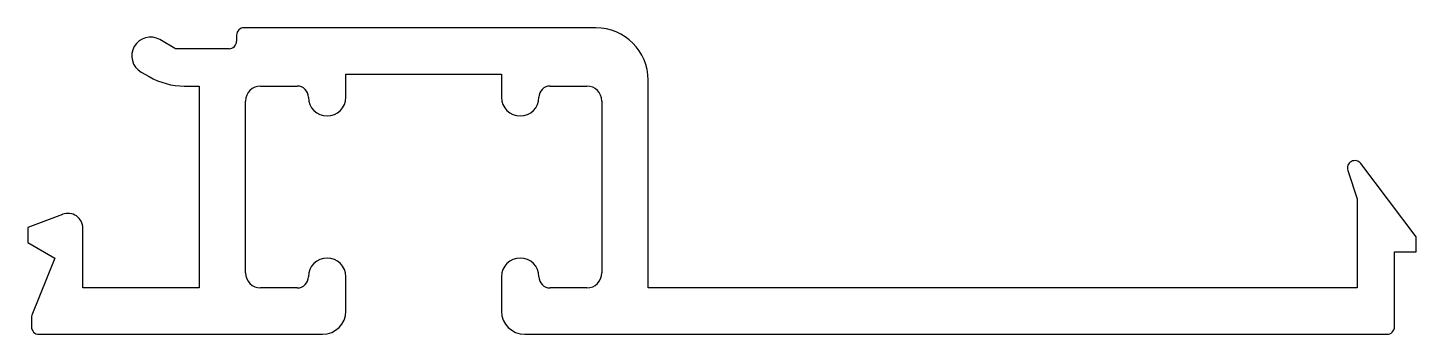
# Model space of a CAD drawing. Extents: x -17.1 to 30, y 2.2 to 12.6.
import ezdxf

# ---------------------------------------------------------------- set-up
doc = ezdxf.new("R2010")
doc.units = 0
doc.layers.get('0').update_dxf_attribs({"linetype": 'CONTINUOUS'})

msp = doc.modelspace()

# ---------------------------------------------------------------- linework, layer by layer
for p, q in [((-10.042, 12.388), (-10.042, 12.185)), ((-6.334, 12.642), (-9.788, 12.642)), ((-1.054, 12.642), (-6.334, 12.642)), ((2.146, 12.642), (-1.054, 12.642)), ((-12.114, 11.931), (-12.645, 12.238)), ((-10.296, 11.931), (-12.114, 11.931)), ((-13.28, 11.138), (-13.009, 10.981)), ((-6.334, 10.28), (-6.334, 11.068)), ((-6.334, 11.068), (-1.054, 11.068)), ((-1.054, 11.068), (-1.054, 10.28)), ((3.924, 3.803), (3.924, 10.865)), ((-11.815, 10.661), (-11.312, 10.661)), ((-11.312, 10.661), (-11.312, 3.803)), ((-9.229, 10.661), (-7.985, 10.661)), ((0.597, 10.661), (1.842, 10.661)), ((-9.737, 4.311), (-9.737, 10.153)), ((2.35, 10.153), (2.35, 4.311)), ((29.978, 5.537), (28.099, 8.027)), ((27.655, 7.794), (27.971, 6.835)), ((27.971, 6.835), (27.971, 3.803)), ((-15.946, 6.303), (-17.125, 5.854)), ((-17.125, 5.854), (-17.125, 5.346)), ((-15.257, 3.803), (-15.257, 5.829)), ((-17.125, 5.346), (-16.204, 4.814)), ((29.978, 5.029), (29.978, 5.537)), ((-16.204, 4.814), (-16.982, 2.882)), ((29.241, 2.482), (29.241, 5.029)), ((29.241, 5.029), (29.978, 5.029)), ((-11.312, 3.803), (-15.257, 3.803)), ((-7.985, 3.803), (-9.229, 3.803)), ((-6.334, 3.016), (-6.334, 4.184)), ((-1.054, 4.184), (-1.054, 3.016)), ((1.842, 3.803), (0.597, 3.803)), ((27.971, 3.803), (3.924, 3.803)), ((-17.001, 2.787), (-17.001, 2.482)), ((-16.747, 2.228), (-7.121, 2.228)), ((-0.267, 2.228), (28.987, 2.228))]:
    msp.add_line(p, q)
for centre, radius, start, end in [((-12.963, 11.688), 0.635, 60, 240), ((-9.788, 12.388), 0.254, 90, 180), ((2.146, 10.864), 1.778, 0.0095, 90), ((-10.296, 12.185), 0.254, 270, 0), ((-11.815, 13.049), 2.388, 240, 270), ((-9.229, 10.153), 0.508, 90, 180), ((-7.985, 10.28), 0.381, 0, 90.0518), ((0.597, 10.28), 0.381, 90.0375, 180), ((1.842, 10.153), 0.508, 0.017, 90), ((-6.969, 10.28), 0.635, 180, 360), ((-0.419, 10.28), 0.635, 180, 360), ((27.896, 7.874), 0.254, 37.0368, 198.2385), ((-15.765, 5.829), 0.508, 0, 110.8566), ((-6.969, 4.184), 0.635, 0, 180), ((-0.419, 4.184), 0.635, 0, 180), ((-9.229, 4.311), 0.508, 180, 270), ((1.842, 4.311), 0.508, 270, 0), ((-7.985, 4.184), 0.381, 270, 0), ((0.597, 4.184), 0.381, 180, 270), ((-16.747, 2.787), 0.254, 158.0487, 180), ((-7.121, 3.016), 0.787, 270, 0), ((-0.267, 3.016), 0.787, 180, 270), ((-16.747, 2.482), 0.254, 180, 270), ((28.987, 2.482), 0.254, 270, 0)]:
    msp.add_arc(centre, radius, start, end)

doc.saveas('drawing.dxf')
